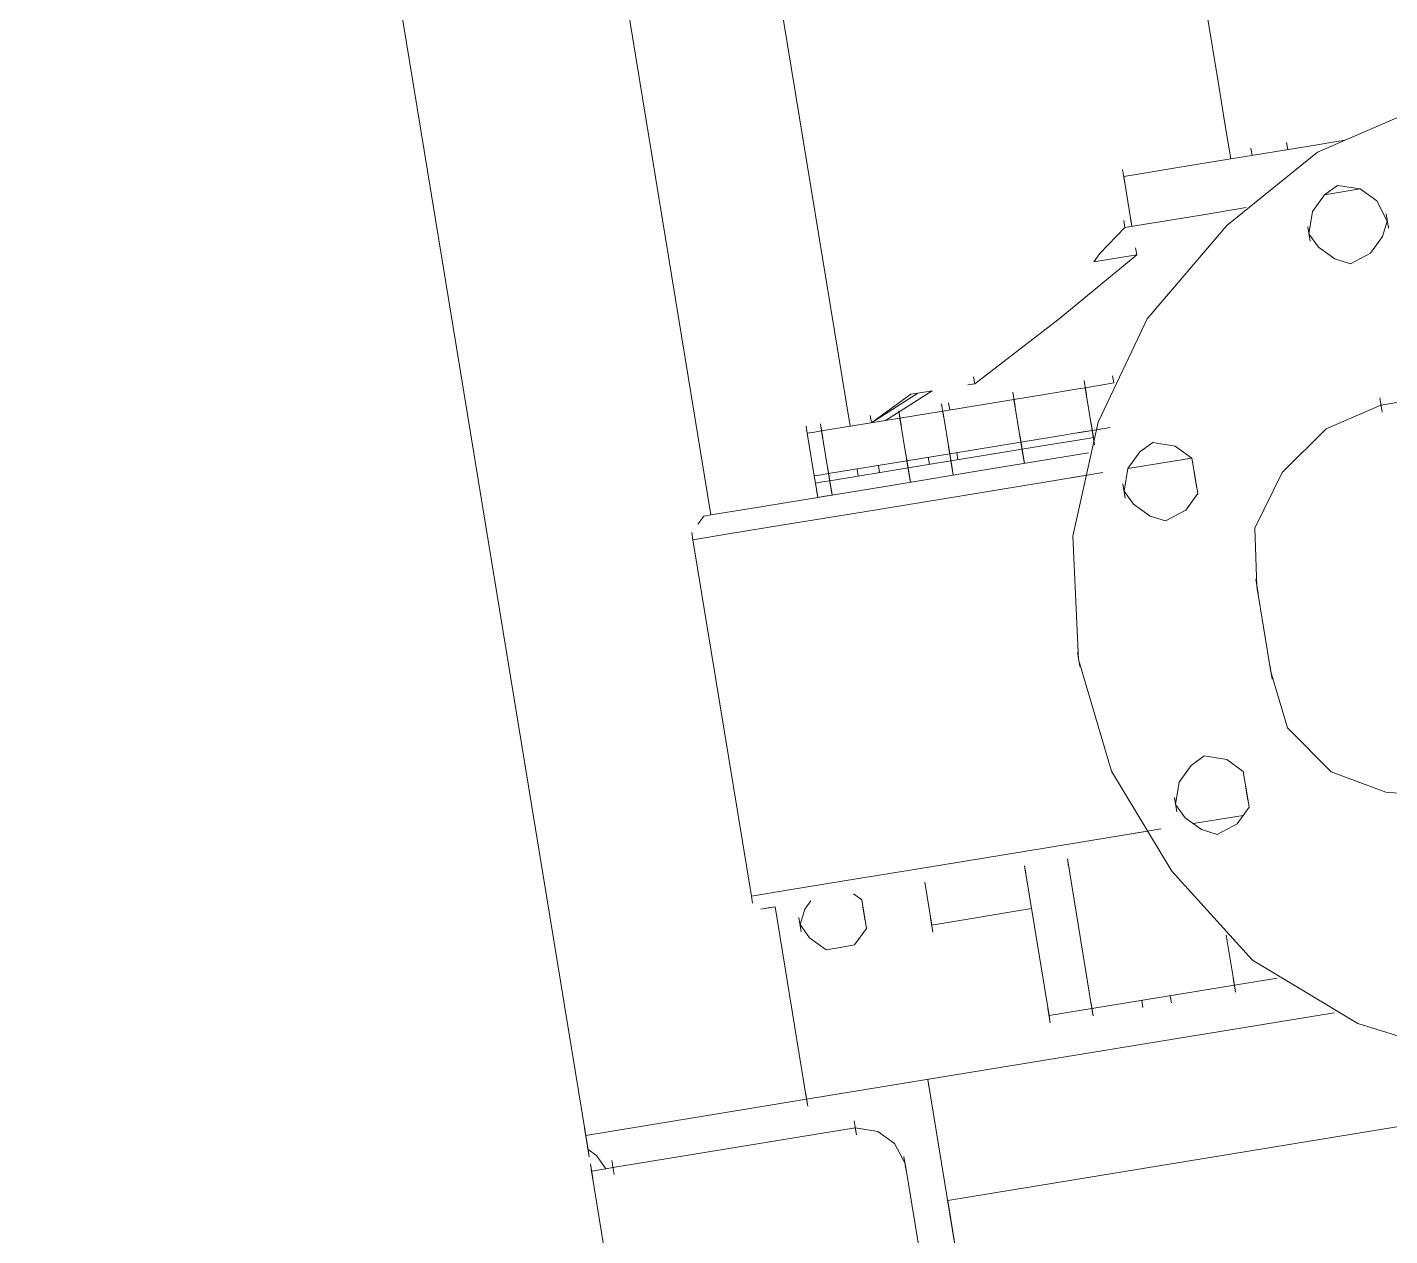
# Model space of a CAD drawing. Header units: metres. Extents: x 2 to 659295185, y -28 to 1124222152.
# Drawn here: x 655592.9649 to 655593.3607, y 1126544.0714 to 1126544.4226 of the extents above; entities that cross this region are included whole.
import ezdxf

# ---------------------------------------------------------------- set-up
doc = ezdxf.new("R2010")
doc.units = ezdxf.units.M
doc.header["$MEASUREMENT"] = 0
doc.layers.add('CCSM_C1_CUERPO CK$0$A-EQUIPOS', color=9, linetype='CONTINUOUS')

msp = doc.modelspace()

# ---------------------------------------------------------------- linework, layer by layer
at = {"layer": 'CCSM_C1_CUERPO CK$0$A-EQUIPOS', "lineweight": 5}
for p, q in [((655593.02905, 1126545.10086), (655593.16345, 1126544.28089)), ((655593.02905, 1126545.10086), (655593.16345, 1126544.28089)), ((655592.96486, 1126545.09034), (655593.12709, 1126544.10057)), ((655592.96486, 1126545.09034), (655593.12709, 1126544.10057)), ((655593.20388, 1126544.30665), (655593.12751, 1126544.77254)), ((655593.20388, 1126544.30665), (655593.12751, 1126544.77254)), ((655593.30735, 1126544.42779), (655593.31108, 1126544.40502)), ((655593.31108, 1126544.40502), (655593.31278, 1126544.39466)), ((655593.37143, 1126544.40003), (655593.33966, 1126544.38631)), ((655593.37143, 1126544.40003), (655593.33966, 1126544.38631)), ((655593.31278, 1126544.39466), (655593.31447, 1126544.38431)), ((655593.31278, 1126544.39466), (655593.31447, 1126544.38431)), ((655593.33725, 1126544.38804), (655593.31447, 1126544.38431)), ((655593.33725, 1126544.38804), (655593.31447, 1126544.38431)), ((655593.32035, 1126544.3874), (655593.32068, 1126544.38533)), ((655593.32068, 1126544.38533), (655593.32035, 1126544.3874)), ((655593.32035, 1126544.3874), (655593.32068, 1126544.38533)), ((655593.3307, 1126544.3891), (655593.33104, 1126544.38703)), ((655593.33104, 1126544.38703), (655593.3307, 1126544.3891)), ((655593.3307, 1126544.3891), (655593.33104, 1126544.38703)), ((655593.3476, 1126544.38974), (655593.33725, 1126544.38804)), ((655593.3476, 1126544.38974), (655593.33725, 1126544.38804)), ((655593.31447, 1126544.38431), (655593.29791, 1126544.3816)), ((655593.31447, 1126544.38431), (655593.29791, 1126544.3816)), ((655593.33966, 1126544.38631), (655593.31339, 1126544.365)), ((655593.33966, 1126544.38631), (655593.31339, 1126544.365)), ((655593.28307, 1126544.38129), (655593.28375, 1126544.37715)), ((655593.28755, 1126544.3799), (655593.28341, 1126544.37922)), ((655593.28755, 1126544.3799), (655593.28341, 1126544.37922)), ((655593.28341, 1126544.37922), (655593.28579, 1126544.36473)), ((655593.29791, 1126544.3816), (655593.28755, 1126544.3799)), ((655593.29791, 1126544.3816), (655593.28755, 1126544.3799)), ((655593.3455, 1126544.37664), (655593.3417, 1126544.37389)), ((655593.3455, 1126544.37664), (655593.3417, 1126544.37389)), ((655593.35205, 1126544.37559), (655593.3417, 1126544.37389)), ((655593.35205, 1126544.37559), (655593.3417, 1126544.37389)), ((655593.35205, 1126544.37559), (655593.3455, 1126544.37664)), ((655593.35205, 1126544.37559), (655593.3455, 1126544.37664)), ((655593.35205, 1126544.37559), (655593.35687, 1126544.37212)), ((655593.35687, 1126544.37212), (655593.35205, 1126544.37559)), ((655593.3417, 1126544.37389), (655593.33823, 1126544.36907)), ((655593.3417, 1126544.37389), (655593.33823, 1126544.36907)), ((655593.35687, 1126544.37212), (655593.35996, 1126544.36625)), ((655593.35996, 1126544.36625), (655593.35687, 1126544.37212)), ((655593.3065, 1126544.36812), (655593.292, 1126544.36574)), ((655593.3065, 1126544.36812), (655593.292, 1126544.36574)), ((655593.31892, 1126544.37016), (655593.3065, 1126544.36812)), ((655593.31892, 1126544.37016), (655593.3065, 1126544.36812)), ((655593.33823, 1126544.36907), (655593.33718, 1126544.36252)), ((655593.33823, 1126544.36907), (655593.33718, 1126544.36252)), ((655593.35962, 1126544.36832), (655593.3603, 1126544.36418)), ((655593.28372, 1126544.36439), (655593.27645, 1126544.35682)), ((655593.28372, 1126544.36439), (655593.28338, 1126544.36646)), ((655593.292, 1126544.36574), (655593.28372, 1126544.36439)), ((655593.292, 1126544.36574), (655593.28372, 1126544.36439)), ((655593.28545, 1126544.3668), (655593.28579, 1126544.36473)), ((655593.31339, 1126544.365), (655593.2902, 1126544.33781)), ((655593.31339, 1126544.365), (655593.2902, 1126544.33781)), ((655593.33684, 1126544.36459), (655593.33752, 1126544.36045)), ((655593.35996, 1126544.36625), (655593.35857, 1126544.36177)), ((655593.35996, 1126544.36625), (655593.35857, 1126544.36177)), ((655593.33993, 1126544.35872), (655593.33718, 1126544.36252)), ((655593.33993, 1126544.35872), (655593.33718, 1126544.36252)), ((655593.35857, 1126544.36177), (655593.3551, 1126544.35695)), ((655593.35857, 1126544.36177), (655593.3551, 1126544.35695)), ((655593.28715, 1126544.35644), (655593.26467, 1126544.33788)), ((655593.27645, 1126544.35682), (655593.27472, 1126544.35441)), ((655593.28715, 1126544.35644), (655593.27886, 1126544.35509)), ((655593.27886, 1126544.35509), (655593.28715, 1126544.35644)), ((655593.28681, 1126544.35851), (655593.28715, 1126544.35644)), ((655593.34475, 1126544.35525), (655593.33993, 1126544.35872)), ((655593.34475, 1126544.35525), (655593.33993, 1126544.35872)), ((655593.34923, 1126544.35386), (655593.34475, 1126544.35525)), ((655593.34923, 1126544.35386), (655593.34475, 1126544.35525)), ((655593.3551, 1126544.35695), (655593.34923, 1126544.35386)), ((655593.3551, 1126544.35695), (655593.34923, 1126544.35386)), ((655593.27886, 1126544.35509), (655593.27472, 1126544.35441)), ((655593.27472, 1126544.35441), (655593.27886, 1126544.35509)), ((655593.26467, 1126544.33788), (655593.24013, 1126544.31897)), ((655593.2902, 1126544.33781), (655593.27598, 1126544.30783)), ((655593.2902, 1126544.33781), (655593.27598, 1126544.30783)), ((655593.44506, 1126544.32704), (655593.35809, 1126544.31279)), ((655593.44506, 1126544.32704), (655593.35809, 1126544.31279)), ((655593.23979, 1126544.32104), (655593.24013, 1126544.31897)), ((655593.24013, 1126544.31897), (655593.23979, 1126544.32104)), ((655593.27187, 1126544.31992), (655593.27255, 1126544.31578)), ((655593.28015, 1126544.32128), (655593.28049, 1126544.31921)), ((655593.21009, 1126544.30767), (655593.22357, 1126544.31625)), ((655593.22357, 1126544.31625), (655593.21009, 1126544.30767)), ((655593.2215, 1126544.31592), (655593.21009, 1126544.30767)), ((655593.22771, 1126544.31693), (655593.21423, 1126544.30835)), ((655593.22357, 1126544.31625), (655593.2215, 1126544.31592)), ((655593.22357, 1126544.31625), (655593.22771, 1126544.31693)), ((655593.24013, 1126544.31897), (655593.23806, 1126544.31863)), ((655593.25116, 1126544.31653), (655593.25184, 1126544.31238)), ((655593.25979, 1126544.31581), (655593.2515, 1126544.31445)), ((655593.27014, 1126544.31751), (655593.25979, 1126544.31581)), ((655593.27221, 1126544.31785), (655593.27014, 1126544.31751)), ((655593.27842, 1126544.31887), (655593.27221, 1126544.31785)), ((655593.27842, 1126544.31887), (655593.27221, 1126544.31785)), ((655593.27221, 1126544.31785), (655593.27425, 1126544.30542)), ((655593.28049, 1126544.31921), (655593.27842, 1126544.31887)), ((655593.28049, 1126544.31921), (655593.27842, 1126544.31887)), ((655593.23046, 1126544.31313), (655593.23114, 1126544.30899)), ((655593.2515, 1126544.31445), (655593.2308, 1126544.31106)), ((655593.2308, 1126544.31106), (655593.2515, 1126544.31445)), ((655593.23253, 1126544.31347), (655593.23287, 1126544.3114)), ((655593.2515, 1126544.31445), (655593.25354, 1126544.30203)), ((655593.35809, 1126544.31279), (655593.3422, 1126544.30593)), ((655593.3422, 1126544.30593), (655593.35809, 1126544.31279)), ((655593.35809, 1126544.31279), (655593.3422, 1126544.30593)), ((655593.35775, 1126544.31486), (655593.35843, 1126544.31072)), ((655593.21837, 1126544.30902), (655593.1956, 1126544.30529)), ((655593.1956, 1126544.30529), (655593.21837, 1126544.30902)), ((655593.20975, 1126544.30974), (655593.21009, 1126544.30767)), ((655593.21009, 1126544.30767), (655593.20975, 1126544.30974)), ((655593.21803, 1126544.31109), (655593.21871, 1126544.30695)), ((655593.21803, 1126544.31109), (655593.21837, 1126544.30902)), ((655593.22251, 1126544.3097), (655593.21837, 1126544.30902)), ((655593.22251, 1126544.3097), (655593.21837, 1126544.30902)), ((655593.21837, 1126544.30902), (655593.22041, 1126544.2966)), ((655593.22666, 1126544.31038), (655593.22251, 1126544.3097)), ((655593.22666, 1126544.31038), (655593.22251, 1126544.3097)), ((655593.2308, 1126544.31106), (655593.22666, 1126544.31038)), ((655593.22666, 1126544.31038), (655593.2308, 1126544.31106)), ((655593.2308, 1126544.31106), (655593.23283, 1126544.29864)), ((655593.27598, 1126544.30783), (655593.26864, 1126544.27474)), ((655593.27598, 1126544.30783), (655593.26864, 1126544.27474)), ((655593.19146, 1126544.30461), (655593.19112, 1126544.30668)), ((655593.19112, 1126544.30668), (655593.19146, 1126544.30461)), ((655593.19112, 1126544.30668), (655593.19146, 1126544.30461)), ((655593.19146, 1126544.30461), (655593.19112, 1126544.30668)), ((655593.19353, 1126544.30495), (655593.19146, 1126544.30461)), ((655593.19353, 1126544.30495), (655593.19146, 1126544.30461)), ((655593.19349, 1126544.29219), (655593.19146, 1126544.30461)), ((655593.1956, 1126544.30529), (655593.19353, 1126544.30495)), ((655593.19353, 1126544.30495), (655593.1956, 1126544.30529)), ((655593.1956, 1126544.30529), (655593.19526, 1126544.30736)), ((655593.19526, 1126544.30736), (655593.19594, 1126544.30322)), ((655593.1956, 1126544.30529), (655593.19763, 1126544.29287)), ((655593.2532, 1126544.3041), (655593.25388, 1126544.29996)), ((655593.27218, 1126544.30509), (655593.26182, 1126544.30339)), ((655593.27218, 1126544.30509), (655593.26182, 1126544.30339)), ((655593.27011, 1126544.30475), (655593.27942, 1126544.30627)), ((655593.27425, 1126544.30542), (655593.27218, 1126544.30509)), ((655593.27425, 1126544.30542), (655593.27218, 1126544.30509)), ((655593.27391, 1126544.3075), (655593.27459, 1126544.30335)), ((655593.27425, 1126544.30542), (655593.27493, 1126544.30128)), ((655593.3422, 1126544.30593), (655593.32941, 1126544.2932)), ((655593.3422, 1126544.30593), (655593.32941, 1126544.2932)), ((655593.23249, 1126544.30071), (655593.23317, 1126544.29657)), ((655593.25354, 1126544.30203), (655593.23283, 1126544.29864)), ((655593.23283, 1126544.29864), (655593.25354, 1126544.30203)), ((655593.23317, 1126544.29657), (655593.25388, 1126544.29996)), ((655593.25388, 1126544.29996), (655593.23317, 1126544.29657)), ((655593.26182, 1126544.30339), (655593.25354, 1126544.30203)), ((655593.26182, 1126544.30339), (655593.25354, 1126544.30203)), ((655593.25354, 1126544.30203), (655593.25422, 1126544.29789)), ((655593.26216, 1126544.30132), (655593.25388, 1126544.29996)), ((655593.26216, 1126544.30132), (655593.25388, 1126544.29996)), ((655593.25388, 1126544.29996), (655593.25456, 1126544.29582)), ((655593.27252, 1126544.30301), (655593.26216, 1126544.30132)), ((655593.27252, 1126544.30301), (655593.26216, 1126544.30132)), ((655593.27459, 1126544.30335), (655593.27252, 1126544.30301)), ((655593.27459, 1126544.30335), (655593.27252, 1126544.30301)), ((655593.27493, 1126544.30128), (655593.27459, 1126544.30335)), ((655593.29183, 1126544.30193), (655593.28803, 1126544.29918)), ((655593.28803, 1126544.29918), (655593.29183, 1126544.30193)), ((655593.29838, 1126544.30088), (655593.29183, 1126544.30193)), ((655593.29183, 1126544.30193), (655593.29838, 1126544.30088)), ((655593.3032, 1126544.29741), (655593.29838, 1126544.30088)), ((655593.29838, 1126544.30088), (655593.3032, 1126544.29741)), ((655593.22041, 1126544.2966), (655593.19763, 1126544.29287)), ((655593.19763, 1126544.29287), (655593.22041, 1126544.2966)), ((655593.22075, 1126544.29453), (655593.22007, 1126544.29867)), ((655593.22455, 1126544.29728), (655593.22041, 1126544.2966)), ((655593.22455, 1126544.29728), (655593.22041, 1126544.2966)), ((655593.22041, 1126544.2966), (655593.22075, 1126544.29453)), ((655593.22075, 1126544.29453), (655593.22041, 1126544.2966)), ((655593.22041, 1126544.2966), (655593.22109, 1126544.29246)), ((655593.22041, 1126544.2966), (655593.22075, 1126544.29453)), ((655593.22041, 1126544.2966), (655593.22075, 1126544.29453)), ((655593.22041, 1126544.2966), (655593.22075, 1126544.29453)), ((655593.22041, 1126544.2966), (655593.22075, 1126544.29453)), ((655593.22869, 1126544.29796), (655593.22455, 1126544.29728)), ((655593.22869, 1126544.29796), (655593.22455, 1126544.29728)), ((655593.22903, 1126544.29589), (655593.22489, 1126544.29521)), ((655593.22903, 1126544.29589), (655593.22489, 1126544.29521)), ((655593.22662, 1126544.29762), (655593.22696, 1126544.29555)), ((655593.22662, 1126544.29762), (655593.22696, 1126544.29555)), ((655593.23283, 1126544.29864), (655593.22869, 1126544.29796)), ((655593.23283, 1126544.29864), (655593.22869, 1126544.29796)), ((655593.22903, 1126544.29589), (655593.23317, 1126544.29657)), ((655593.23317, 1126544.29657), (655593.22903, 1126544.29589)), ((655593.23283, 1126544.29864), (655593.23351, 1126544.2945)), ((655593.23317, 1126544.29657), (655593.23385, 1126544.29242)), ((655593.2349, 1126544.29898), (655593.23524, 1126544.29691)), ((655593.2349, 1126544.29898), (655593.23524, 1126544.29691)), ((655593.27319, 1126544.29887), (655593.24421, 1126544.29412)), ((655593.27319, 1126544.29887), (655593.24421, 1126544.29412)), ((655593.25422, 1126544.29789), (655593.25456, 1126544.29582)), ((655593.28803, 1126544.29918), (655593.28457, 1126544.29436)), ((655593.28803, 1126544.29918), (655593.28457, 1126544.29436)), ((655593.3032, 1126544.29741), (655593.28457, 1126544.29436)), ((655593.30422, 1126544.2912), (655593.3032, 1126544.29741)), ((655593.3032, 1126544.29741), (655593.30422, 1126544.2912)), ((655593.19556, 1126544.29253), (655593.19349, 1126544.29219)), ((655593.19556, 1126544.29253), (655593.19349, 1126544.29219)), ((655593.19383, 1126544.29012), (655593.19349, 1126544.29219)), ((655593.19349, 1126544.29219), (655593.19383, 1126544.29012)), ((655593.19349, 1126544.29219), (655593.19383, 1126544.29012)), ((655593.19383, 1126544.29012), (655593.19349, 1126544.29219)), ((655593.19349, 1126544.29219), (655593.19383, 1126544.29012)), ((655593.19383, 1126544.29012), (655593.19349, 1126544.29219)), ((655593.19349, 1126544.29219), (655593.19383, 1126544.29012)), ((655593.19383, 1126544.29012), (655593.19349, 1126544.29219)), ((655593.19763, 1126544.29287), (655593.19556, 1126544.29253)), ((655593.19763, 1126544.29287), (655593.19556, 1126544.29253)), ((655593.19797, 1126544.2908), (655593.19729, 1126544.29494)), ((655593.19797, 1126544.2908), (655593.19763, 1126544.29287)), ((655593.19763, 1126544.29287), (655593.19831, 1126544.28873)), ((655593.19763, 1126544.29287), (655593.19797, 1126544.2908)), ((655593.22075, 1126544.29453), (655593.19797, 1126544.2908)), ((655593.22075, 1126544.29453), (655593.19797, 1126544.2908)), ((655593.20625, 1126544.29215), (655593.20592, 1126544.29422)), ((655593.20625, 1126544.29215), (655593.20592, 1126544.29422)), ((655593.21213, 1126544.29524), (655593.21247, 1126544.29317)), ((655593.21247, 1126544.29317), (655593.21213, 1126544.29524)), ((655593.21213, 1126544.29524), (655593.21247, 1126544.29317)), ((655593.21247, 1126544.29317), (655593.21213, 1126544.29524)), ((655593.21213, 1126544.29524), (655593.21247, 1126544.29317)), ((655593.21247, 1126544.29317), (655593.21213, 1126544.29524)), ((655593.21213, 1126544.29524), (655593.21247, 1126544.29317)), ((655593.21247, 1126544.29317), (655593.21213, 1126544.29524)), ((655593.24421, 1126544.29412), (655593.21522, 1126544.28937)), ((655593.24421, 1126544.29412), (655593.21522, 1126544.28937)), ((655593.22075, 1126544.29453), (655593.22489, 1126544.29521)), ((655593.22489, 1126544.29521), (655593.22075, 1126544.29453)), ((655593.22143, 1126544.29039), (655593.22075, 1126544.29453)), ((655593.22109, 1126544.29246), (655593.22143, 1126544.29039)), ((655593.23351, 1126544.2945), (655593.23385, 1126544.29242)), ((655593.27214, 1126544.29232), (655593.23694, 1126544.28655)), ((655593.268, 1126544.29164), (655593.27732, 1126544.29317)), ((655593.28457, 1126544.29436), (655593.28351, 1126544.28781)), ((655593.28457, 1126544.29436), (655593.28351, 1126544.28781)), ((655593.30388, 1126544.29327), (655593.30456, 1126544.28913)), ((655593.32941, 1126544.2932), (655593.32143, 1126544.27701)), ((655593.32941, 1126544.2932), (655593.32143, 1126544.27701)), ((655593.21522, 1126544.28937), (655593.19037, 1126544.2853)), ((655593.21522, 1126544.28937), (655593.19037, 1126544.2853)), ((655593.1959, 1126544.29046), (655593.19383, 1126544.29012)), ((655593.1959, 1126544.29046), (655593.19383, 1126544.29012)), ((655593.19451, 1126544.28598), (655593.19383, 1126544.29012)), ((655593.19417, 1126544.28805), (655593.19451, 1126544.28598)), ((655593.1959, 1126544.29046), (655593.19797, 1126544.2908)), ((655593.19797, 1126544.2908), (655593.1959, 1126544.29046)), ((655593.19797, 1126544.2908), (655593.19865, 1126544.28666)), ((655593.19831, 1126544.28873), (655593.19865, 1126544.28666)), ((655593.28317, 1126544.28988), (655593.28385, 1126544.28574)), ((655593.30422, 1126544.2912), (655593.3049, 1126544.28706)), ((655593.30422, 1126544.2912), (655593.3049, 1126544.28706)), ((655593.19037, 1126544.2853), (655593.1738, 1126544.28258)), ((655593.19037, 1126544.2853), (655593.1738, 1126544.28258)), ((655593.19451, 1126544.28598), (655593.19658, 1126544.28632)), ((655593.19658, 1126544.28632), (655593.19451, 1126544.28598)), ((655593.19658, 1126544.28632), (655593.19865, 1126544.28666)), ((655593.19865, 1126544.28666), (655593.19658, 1126544.28632)), ((655593.23694, 1126544.28655), (655593.20795, 1126544.2818)), ((655593.28626, 1126544.28401), (655593.28351, 1126544.28781)), ((655593.28351, 1126544.28781), (655593.28626, 1126544.28401)), ((655593.29108, 1126544.28054), (655593.28626, 1126544.28401)), ((655593.28626, 1126544.28401), (655593.29108, 1126544.28054)), ((655593.3049, 1126544.28706), (655593.30144, 1126544.28224)), ((655593.3049, 1126544.28706), (655593.30144, 1126544.28224)), ((655593.15965, 1126544.27814), (655593.16138, 1126544.28055)), ((655593.16345, 1126544.28089), (655593.16138, 1126544.28055)), ((655593.16138, 1126544.28055), (655593.16345, 1126544.28089)), ((655593.1738, 1126544.28258), (655593.16345, 1126544.28089)), ((655593.1738, 1126544.28258), (655593.16345, 1126544.28089)), ((655593.20795, 1126544.2818), (655593.18517, 1126544.27807)), ((655593.29556, 1126544.27915), (655593.29108, 1126544.28054)), ((655593.29556, 1126544.27915), (655593.29108, 1126544.28054)), ((655593.30144, 1126544.28224), (655593.29556, 1126544.27915)), ((655593.30144, 1126544.28224), (655593.29556, 1126544.27915)), ((655593.18517, 1126544.27807), (655593.16861, 1126544.27535)), ((655593.32207, 1126544.26011), (655593.32143, 1126544.27701)), ((655593.32143, 1126544.27701), (655593.32207, 1126544.26011)), ((655593.15792, 1126544.27573), (655593.15826, 1126544.27366)), ((655593.15826, 1126544.27366), (655593.15792, 1126544.27573)), ((655593.16861, 1126544.27535), (655593.15826, 1126544.27366)), ((655593.15826, 1126544.27366), (655593.17523, 1126544.17012)), ((655593.26864, 1126544.27474), (655593.27027, 1126544.23886)), ((655593.26864, 1126544.27474), (655593.27027, 1126544.23886)), ((655593.32173, 1126544.26218), (655593.32241, 1126544.25804)), ((655593.32615, 1126544.23526), (655593.32207, 1126544.26011)), ((655593.32207, 1126544.26011), (655593.32615, 1126544.23526)), ((655593.26993, 1126544.24093), (655593.27061, 1126544.23679)), ((655593.27061, 1126544.23679), (655593.26993, 1126544.24093)), ((655593.27027, 1126544.23886), (655593.27985, 1126544.20641)), ((655593.27985, 1126544.20641), (655593.27027, 1126544.23886)), ((655593.32581, 1126544.23733), (655593.32649, 1126544.23319)), ((655593.33093, 1126544.21903), (655593.32615, 1126544.23526)), ((655593.33093, 1126544.21903), (655593.32615, 1126544.23526)), ((655593.33093, 1126544.21903), (655593.34366, 1126544.20624)), ((655593.34366, 1126544.20624), (655593.33093, 1126544.21903)), ((655593.30296, 1126544.20807), (655593.30676, 1126544.21082)), ((655593.30676, 1126544.21082), (655593.30296, 1126544.20807)), ((655593.30676, 1126544.21082), (655593.31331, 1126544.20977)), ((655593.31331, 1126544.20977), (655593.30676, 1126544.21082)), ((655593.31331, 1126544.20977), (655593.31813, 1126544.20631)), ((655593.31813, 1126544.20631), (655593.31331, 1126544.20977)), ((655593.29736, 1126544.17738), (655593.27985, 1126544.20641)), ((655593.29736, 1126544.17738), (655593.27985, 1126544.20641)), ((655593.30296, 1126544.20807), (655593.2995, 1126544.20325)), ((655593.30296, 1126544.20807), (655593.2995, 1126544.20325)), ((655593.31813, 1126544.20631), (655593.31915, 1126544.20009)), ((655593.31915, 1126544.20009), (655593.31813, 1126544.20631)), ((655593.34366, 1126544.20624), (655593.35951, 1126544.20033)), ((655593.35951, 1126544.20033), (655593.34366, 1126544.20624)), ((655593.2995, 1126544.20325), (655593.29845, 1126544.1967)), ((655593.2995, 1126544.20325), (655593.29845, 1126544.1967)), ((655593.31881, 1126544.20216), (655593.31949, 1126544.19802)), ((655593.29811, 1126544.19877), (655593.29879, 1126544.19463)), ((655593.31915, 1126544.20009), (655593.31983, 1126544.19595)), ((655593.31915, 1126544.20009), (655593.31983, 1126544.19595)), ((655593.35951, 1126544.20033), (655593.37676, 1126544.1989)), ((655593.35951, 1126544.20033), (655593.37676, 1126544.1989)), ((655593.37676, 1126544.1989), (655593.35951, 1126544.20033)), ((655593.3012, 1126544.1929), (655593.29845, 1126544.1967)), ((655593.3012, 1126544.1929), (655593.29845, 1126544.1967)), ((655593.3012, 1126544.1929), (655593.30602, 1126544.18943)), ((655593.30602, 1126544.18943), (655593.3012, 1126544.1929)), ((655593.3181, 1126544.19354), (655593.30361, 1126544.19117)), ((655593.31983, 1126544.19595), (655593.31637, 1126544.19113)), ((655593.31983, 1126544.19595), (655593.31637, 1126544.19113)), ((655593.28497, 1126544.18811), (655593.29429, 1126544.18964)), ((655593.30602, 1126544.18943), (655593.3105, 1126544.18804)), ((655593.3105, 1126544.18804), (655593.30602, 1126544.18943)), ((655593.31637, 1126544.19113), (655593.3105, 1126544.18804)), ((655593.31637, 1126544.19113), (655593.3105, 1126544.18804)), ((655593.28911, 1126544.18879), (655593.25391, 1126544.18302)), ((655593.25391, 1126544.18302), (655593.22492, 1126544.17827)), ((655593.22492, 1126544.17827), (655593.20214, 1126544.17454)), ((655593.25459, 1126544.17888), (655593.26172, 1126544.1354)), ((655593.25459, 1126544.17888), (655593.25493, 1126544.17681)), ((655593.26701, 1126544.18092), (655593.27414, 1126544.13743)), ((655593.26701, 1126544.18092), (655593.26735, 1126544.17885)), ((655593.32075, 1126544.15145), (655593.29736, 1126544.17738)), ((655593.32075, 1126544.15145), (655593.29736, 1126544.17738)), ((655593.20214, 1126544.17454), (655593.18558, 1126544.17182)), ((655593.22764, 1126544.1617), (655593.2256, 1126544.17413)), ((655593.22764, 1126544.1617), (655593.2256, 1126544.17413)), ((655593.18558, 1126544.17182), (655593.17523, 1126544.17012)), ((655593.17523, 1126544.17012), (655593.17557, 1126544.16805)), ((655593.20489, 1126544.17073), (655593.2073, 1126544.169)), ((655593.2073, 1126544.169), (655593.20489, 1126544.17073)), ((655593.18212, 1126544.167), (655593.17798, 1126544.16632)), ((655593.18212, 1126544.167), (655593.17798, 1126544.16632)), ((655593.17798, 1126544.16632), (655593.18005, 1126544.16666)), ((655593.18005, 1126544.16666), (655593.18212, 1126544.167)), ((655593.18005, 1126544.16666), (655593.18212, 1126544.167)), ((655593.18212, 1126544.167), (655593.19128, 1126544.11109)), ((655593.19128, 1126544.11109), (655593.18212, 1126544.167)), ((655593.18935, 1126544.16181), (655593.19074, 1126544.16629)), ((655593.19074, 1126544.16629), (655593.18935, 1126544.16181)), ((655593.19074, 1126544.16629), (655593.19247, 1126544.1687)), ((655593.19247, 1126544.1687), (655593.19074, 1126544.16629)), ((655593.20798, 1126544.16486), (655593.2073, 1126544.169)), ((655593.20798, 1126544.16486), (655593.2073, 1126544.169)), ((655593.20764, 1126544.16693), (655593.20832, 1126544.16279)), ((655593.25663, 1126544.16646), (655593.22764, 1126544.1617)), ((655593.25663, 1126544.16646), (655593.22764, 1126544.1617)), ((655593.18901, 1126544.16388), (655593.18969, 1126544.15974)), ((655593.18935, 1126544.16181), (655593.1921, 1126544.158)), ((655593.1921, 1126544.158), (655593.18935, 1126544.16181)), ((655593.20866, 1126544.16072), (655593.20798, 1126544.16486)), ((655593.20798, 1126544.16486), (655593.20866, 1126544.16072)), ((655593.2273, 1126544.16377), (655593.22798, 1126544.15963)), ((655593.1921, 1126544.158), (655593.19692, 1126544.15454)), ((655593.19692, 1126544.15454), (655593.1921, 1126544.158)), ((655593.20866, 1126544.16072), (655593.2052, 1126544.1559)), ((655593.20866, 1126544.16072), (655593.2052, 1126544.1559)), ((655593.31555, 1126544.14422), (655593.31318, 1126544.15871)), ((655593.19692, 1126544.15454), (655593.20106, 1126544.15522)), ((655593.20106, 1126544.15522), (655593.19692, 1126544.15454)), ((655593.20106, 1126544.15522), (655593.2052, 1126544.1559)), ((655593.2052, 1126544.1559), (655593.20106, 1126544.15522)), ((655593.32075, 1126544.15145), (655593.3514, 1126544.13309)), ((655593.3514, 1126544.13309), (655593.32075, 1126544.15145)), ((655593.23225, 1126544.08166), (655593.64017, 1126544.14852)), ((655593.23225, 1126544.08166), (655593.64017, 1126544.14852)), ((655593.31521, 1126544.14629), (655593.31589, 1126544.14215)), ((655593.32798, 1126544.14626), (655593.31555, 1126544.14422)), ((655593.32798, 1126544.14626), (655593.31555, 1126544.14422)), ((655593.31555, 1126544.14422), (655593.27414, 1126544.13743)), ((655593.27414, 1126544.13743), (655593.31555, 1126544.14422)), ((655593.31589, 1126544.14215), (655593.31555, 1126544.14422)), ((655593.26138, 1126544.13747), (655593.26206, 1126544.13333)), ((655593.2738, 1126544.1395), (655593.27448, 1126544.13536)), ((655593.28864, 1126544.13981), (655593.28897, 1126544.13774)), ((655593.28897, 1126544.13774), (655593.28864, 1126544.13981)), ((655593.28864, 1126544.13981), (655593.28897, 1126544.13774)), ((655593.28897, 1126544.13774), (655593.28864, 1126544.13981)), ((655593.29692, 1126544.14117), (655593.29726, 1126544.1391)), ((655593.29726, 1126544.1391), (655593.29692, 1126544.14117)), ((655593.19128, 1126544.11109), (655593.34451, 1126544.13621)), ((655593.34451, 1126544.13621), (655593.19128, 1126544.11109)), ((655593.26586, 1126544.13607), (655593.26172, 1126544.1354)), ((655593.26586, 1126544.13607), (655593.26172, 1126544.1354)), ((655593.26206, 1126544.13333), (655593.26172, 1126544.1354)), ((655593.27, 1126544.13675), (655593.26586, 1126544.13607)), ((655593.27, 1126544.13675), (655593.26586, 1126544.13607)), ((655593.27414, 1126544.13743), (655593.27, 1126544.13675)), ((655593.27414, 1126544.13743), (655593.27, 1126544.13675)), ((655593.27448, 1126544.13536), (655593.27414, 1126544.13743)), ((655593.3514, 1126544.13309), (655593.38276, 1126544.12334)), ((655593.38276, 1126544.12334), (655593.3514, 1126544.13309)), ((655593.22648, 1126544.11686), (655593.22682, 1126544.11479)), ((655593.22648, 1126544.11686), (655593.22682, 1126544.11479)), ((655593.24277, 1126544.01747), (655593.22648, 1126544.11686)), ((655593.24277, 1126544.01747), (655593.22648, 1126544.11686)), ((655593.22648, 1126544.11686), (655593.22682, 1126544.11479)), ((655593.12709, 1126544.10057), (655593.19128, 1126544.11109)), ((655593.19128, 1126544.11109), (655593.12709, 1126544.10057)), ((655593.12709, 1126544.10057), (655593.19128, 1126544.11109)), ((655593.19128, 1126544.11109), (655593.12709, 1126544.10057)), ((655593.19162, 1126544.10902), (655593.19094, 1126544.11316)), ((655593.19128, 1126544.11109), (655593.19162, 1126544.10902)), ((655593.19128, 1126544.11109), (655593.19162, 1126544.10902)), ((655593.19162, 1126544.10902), (655593.19128, 1126544.11109)), ((655593.19128, 1126544.11109), (655593.19162, 1126544.10902)), ((655593.12675, 1126544.10264), (655593.12743, 1126544.0985)), ((655593.12675, 1126544.10264), (655593.12743, 1126544.0985)), ((655593.2054, 1126544.10278), (655593.135, 1126544.09124)), ((655593.135, 1126544.09124), (655593.2054, 1126544.10278)), ((655593.20506, 1126544.10485), (655593.20574, 1126544.10071)), ((655593.21195, 1126544.10172), (655593.2054, 1126544.10278)), ((655593.21195, 1126544.10172), (655593.2054, 1126544.10278)), ((655593.2054, 1126544.10278), (655593.20574, 1126544.10071)), ((655593.12777, 1126544.09643), (655593.12709, 1126544.10057)), ((655593.12709, 1126544.10057), (655593.12777, 1126544.09643)), ((655593.12811, 1126544.09436), (655593.12743, 1126544.0985)), ((655593.21677, 1126544.09826), (655593.21195, 1126544.10172)), ((655593.21677, 1126544.09826), (655593.21195, 1126544.10172)), ((655593.21986, 1126544.09239), (655593.21677, 1126544.09826)), ((655593.21986, 1126544.09239), (655593.21677, 1126544.09826)), ((655593.13018, 1126544.0947), (655593.12777, 1126544.09643)), ((655593.13018, 1126544.0947), (655593.12777, 1126544.09643)), ((655593.12777, 1126544.09643), (655593.12811, 1126544.09436)), ((655593.13293, 1126544.0909), (655593.13018, 1126544.0947)), ((655593.13293, 1126544.0909), (655593.13018, 1126544.0947)), ((655593.21952, 1126544.09446), (655593.2202, 1126544.09032)), ((655593.12879, 1126544.09022), (655593.12845, 1126544.09229)), ((655593.12845, 1126544.09229), (655593.12913, 1126544.08815)), ((655593.13293, 1126544.0909), (655593.12879, 1126544.09022)), ((655593.12879, 1126544.09022), (655593.13293, 1126544.0909)), ((655593.12879, 1126544.09022), (655593.14338, 1126544.00118)), ((655593.14338, 1126544.00118), (655593.12879, 1126544.09022)), ((655593.135, 1126544.09124), (655593.13293, 1126544.0909)), ((655593.135, 1126544.09124), (655593.13293, 1126544.0909)), ((655593.13466, 1126544.09331), (655593.13534, 1126544.08917)), ((655593.2314, 1126544.02199), (655593.21986, 1126544.09239)), ((655593.21986, 1126544.09239), (655593.2314, 1126544.02199)), ((655593.23191, 1126544.08373), (655593.23259, 1126544.07959)), ((655593.24277, 1126544.01747), (655593.23225, 1126544.08166)), ((655593.23225, 1126544.08166), (655593.24277, 1126544.01747))]:
    msp.add_line(p, q, dxfattribs=at)

doc.saveas('drawing.dxf')
